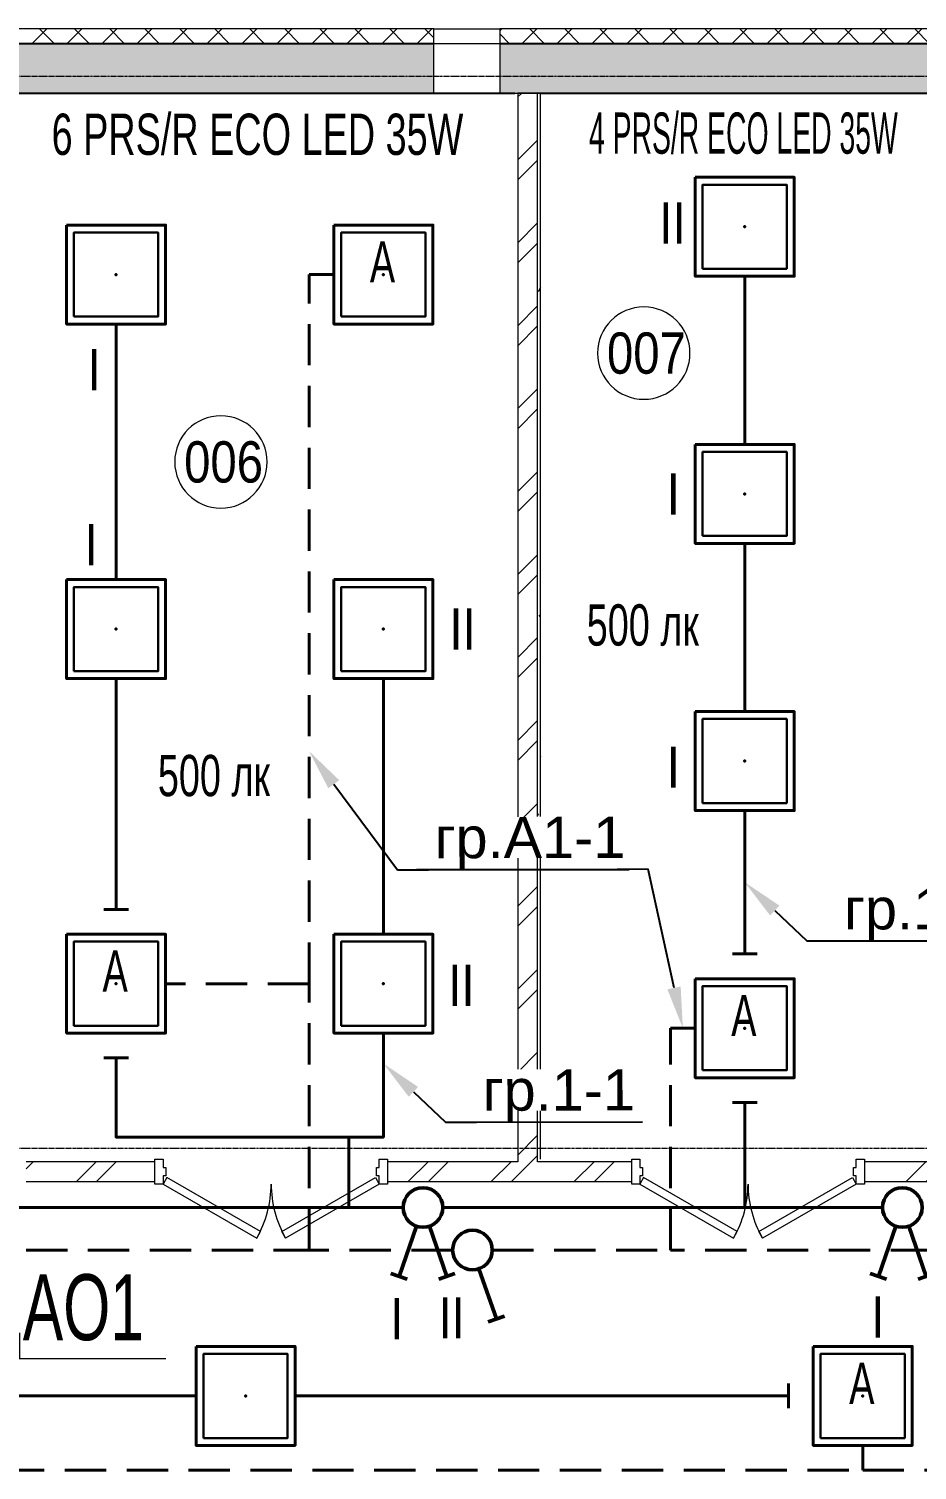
# Model space of a CAD drawing. Header units: metres. Extents: x -93142 to 227756, y -64772 to 286334.
# Drawn here: x 48279 to 53663, y -49236 to -40496 of the extents above; entities that cross this region are included whole.
import ezdxf
from ezdxf import colors
from ezdxf.entities.mleader import LeaderData, LeaderLine
from ezdxf.math import Vec2, Vec3

# ---------------------------------------------------------------- set-up
doc = ezdxf.new("R2010")
doc.units = ezdxf.units.M
for name, pattern in [('ADSK_Линия сетки', [21, 12, -3, 3, -3]), ('DASHED', [0.75, 0.5, -0.25]), ('HIDDEN2', [0.1875, 0.125, -0.0625]), ('Сверху_2_', [3.96875, 2.38125, -1.5875])]:
    doc.linetypes.add(name, pattern=pattern)
for name, color, linetype, lineweight in [('A-AREA-IDEN', 7, 'Continuous', 9), ('A-DOOR', 7, 'Continuous', 5), ('A-DOOR-FRAM', 7, 'Continuous', 13), ('A-FLOR', 7, 'Continuous', 5), ('A-GLAZ', 7, 'Continuous', 5), ('A-WALL', 7, 'Continuous', 5), ('A-WALL-PATT', 7, 'Continuous', 18), ('I-WALL', 7, 'Continuous', 5), ('nadpisi', 84, 'Continuous', 13), ('S-GRID', 7, 'Continuous', 9), ('ав осв', 1, 'HIDDEN2', 40), ('раб осв', 7, 'Continuous', 40), ('ЭЛ', 250, 'Continuous', 50), ('ЭЛ.освещ.', 150, 'Continuous', 50), ('ЭЛ.сети', 5, 'Continuous', 100)]:
    doc.layers.add(name, color=color, linetype=linetype, lineweight=lineweight)
doc.styles.add('Arial', font='ARIALN.TTF', dxfattribs={"width": 0.8, "height": 2.5})
doc.styles.add('GOST Common_I_1', font='ARIALN.TTF', dxfattribs={"height": 300})
doc.styles.add('ISOPEUR', font='ARIALN.TTF')
pattern_1 = [(45, (0, 0), (-251.4472, 251.4472), []), (45, (0, 381), (-251.4472, 251.4472), [])]
pattern_2 = [(0, (0, 0), (812.8, 203.2), [33.528, -576.072, 33.528, -576.072, -3251.2]), (0, (0, 0), (812.8, 203.2), [-1219.2, 33.528, -1185.672, 33.528, -576.072, -1422.4]), (0, (0, 0), (812.8, 203.2), [-3048, 33.528, -372.872, 33.528, -982.472]), (120, (304.8, 101.6), (-582.37636, 602.30545), [33.528, -576.072, 33.528, -576.072, -3251.2]), (120, (304.8, 101.6), (-582.37636, 602.30545), [-1219.2, 33.528, -1185.672, 33.528, -576.072, -1422.4]), (120, (304.8, 101.6), (-582.37636, 602.30545), [-3048, 33.528, -372.872, 33.528, -982.472]), (240, (406.4, 508), (-230.42364, -805.50545), [33.528, -576.072, 33.528, -576.072, -3251.2]), (240, (406.4, 508), (-230.42364, -805.50545), [-1219.2, 33.528, -1185.672, 33.528, -576.072, -1422.4]), (240, (406.4, 508), (-230.42364, -805.50545), [-3048, 33.528, -372.872, 33.528, -982.472])]

# ---------------------------------------------------------------- blocks, each defined once
blk = doc.blocks.new('Окно-Квадратный проем - 400 x 1000_в_-156022-Цокольный этаж')
at = {"layer": 'A-GLAZ', "lineweight": 20}
for p, q in [((-208.2, -150), (-208.2, 150)), ((191.8, 150), (191.8, -150))]:
    blk.add_line(p, q, dxfattribs=at)
at = {"layer": 'A-GLAZ', "linetype": 'Сверху_2_', "lineweight": 20}
for p, q in [((-208.2, 150), (191.8, 150)), ((191.8, -150), (-208.2, -150))]:
    blk.add_line(p, q, dxfattribs=at)
blk = doc.blocks.new('КДП АПК - КР_rvt-1-Цокольный этаж')
at = {"layer": 'A-WALL-PATT', "lineweight": 15}
h = blk.add_hatch(dxfattribs=at)
h.set_pattern_fill('FP_9', color=256, style=0, pattern_type=2)
h.set_pattern_definition([(45, (0, 0), (84.19025, 308.69666), [396.875, -79.375, 3.353, -76.022])])
h.paths.add_polyline_path([(56645.3, -40245.6), (56645.3, -39945.6), (54732.7, -39945.6), (54732.7, -40245.6)], flags=0)
h.paths.add_polyline_path([(54106.7, -40245.6), (54332.7, -40245.6), (54332.7, -39945.6), (51132.7, -39945.6), (51132.7, -40245.6)], flags=0)
h.paths.add_polyline_path([(50732.7, -40245.6), (50732.7, -39945.6), (47532.7, -39945.6), (47532.7, -40245.6), (50050.9, -40245.6)], flags=0)
h.paths.add_polyline_path([(47132.7, -40245.6), (47132.7, -39945.6), (44182.7, -39945.6), (44182.7, -40245.6), (45995.1, -40245.6)], flags=0)
h.paths.add_polyline_path([(43282.7, -40245.6), (43282.7, -39945.6), (40582.7, -39945.6), (40582.7, -40245.6), (41939.3, -40245.6)], flags=0)
h.paths.add_polyline_path([(39682.7, -40245.6), (39682.7, -39945.6), (37482.7, -39945.6), (37482.7, -40245.6), (37883.4, -40245.6)], flags=0)
h.paths.add_polyline_path([(36582.7, -40245.6), (36582.7, -39945.6), (33882.7, -39945.6), (33882.7, -40245.6)], flags=0)
h.paths.add_polyline_path([(32982.7, -40245.6), (32982.7, -39945.6), (32462.7, -39945.6), (32462.7, -40245.6)], flags=0)
at = {"layer": 'I-WALL', "lineweight": 15}
for p, q in [((50732.7, -39945.6), (47532.7, -39945.6)), ((50732.7, -40245.6), (50732.7, -39945.6)), ((50732.7, -39945.6), (51132.7, -39945.6)), ((54332.7, -39945.6), (51132.7, -39945.6)), ((51132.7, -39945.6), (51132.7, -40245.6)), ((47532.7, -40245.6), (50732.7, -40245.6)), ((51132.7, -40245.6), (50732.7, -40245.6)), ((51132.7, -40245.6), (54332.7, -40245.6))]:
    blk.add_line(p, q, dxfattribs=at)
at = {"lineweight": 15}
blk.add_blockref('Окно-Квадратный проем - 400 x 1000_в_-156022-Цокольный этаж', (50940.8, -40095.6), dxfattribs=at)
blk = doc.blocks.new('Дверь-ВНУТРЕННЯЯ - ДГ 21-14-1577430-Цокольный этаж')
at = {"layer": 'A-DOOR', "lineweight": 15}
for p, q in [((-632.5, -42.4), (-655, -81.3)), ((-655, -81.3), (-87.8, -408.8)), ((-65.3, -369.9), (-632.5, -42.4)), ((65.3, -369.9), (632.5, -42.4)), ((655, -81.3), (87.8, -408.8)), ((632.5, -42.4), (655, -81.3)), ((-87.8, -408.8), (-65.3, -369.9)), ((87.8, -408.8), (65.3, -369.9))]:
    blk.add_line(p, q, dxfattribs=at)
for centre, start, end in [((-655, -81.3), 330, 360), ((655, -81.3), 180, 210)]:
    blk.add_arc(centre, 655, start, end, dxfattribs=at)
at = {"layer": 'A-DOOR-FRAM', "lineweight": 15}
for p, q in [((-705, 68.6), (-655, 68.6)), ((-705, -81.3), (-705, 68.6)), ((-655, 68.6), (-655, 19.4)), ((-655, 19.4), (-639.1, 19.4)), ((-639.1, 19.4), (-639.1, -31.6)), ((639.1, 19.4), (655, 19.4)), ((639.1, -31.6), (639.1, 19.4)), ((655, 68.6), (705, 68.6)), ((655, 19.4), (655, 68.6)), ((705, 68.6), (705, -81.3)), ((-655, -81.3), (-705, -81.3)), ((-655, -31.6), (-655, -81.3)), ((-639.1, -31.6), (-655, -31.6)), ((655, -31.6), (639.1, -31.6)), ((655, -81.3), (655, -31.6)), ((705, -81.3), (655, -81.3))]:
    blk.add_line(p, q, dxfattribs=at)
blk = doc.blocks.new('ПСС_Марка_помещения - Имя_2_5мм-224473-Цокольный этаж')
at = {"layer": 'A-AREA-IDEN'}
for start, end in [(360, 180), (180, 360)]:
    blk.add_arc((-0.07, 0.04), 3.5, start, end, dxfattribs=at)
blk = doc.blocks.new('выкл. 1 клав. скрыт')
at = {"layer": 'ЭЛ.освещ.', "color": 0, "ltscale": 100}
for p, q in [((2902123, 2044848.8), (2902427.1, 2044743)), ((2902444.4, 2044793), (2902410.7, 2044695))]:
    blk.add_line(p, q, dxfattribs=at)
blk.add_circle((2902009.7, 2044888.3), 120, dxfattribs=at)
blk = doc.blocks.new('ARS.R UNI LED')
at = {"color": 5, "lineweight": 30, "ltscale": 100}
blk.add_lwpolyline([(2913222.7, 2072748.5), (2913732.7, 2072748.5), (2913732.7, 2073258.5), (2913222.7, 2073258.5)], close=True, dxfattribs=at)
at = {"color": 0, "lineweight": 40, "ltscale": 100}
blk.add_point((2913477.7, 2073003.5), dxfattribs=at)
at = {"layer": 'ЭЛ', "color": 5, "lineweight": 40, "ltscale": 10}
blk.add_lwpolyline([(2913177.7, 2073303.5), (2913777.7, 2073303.5), (2913777.7, 2072703.5), (2913177.7, 2072703.5)], close=True, dxfattribs=at)
blk = doc.blocks.new('_None')
blk = doc.blocks.new('выкл. 2 клав. скрыт.')
at = {"layer": 'ЭЛ.освещ.', "color": 0, "ltscale": 100}
for p, q in [((2902039.4, 2044041.8), (2902343.5, 2044147.6)), ((2902360.5, 2044098.7), (2902326.5, 2044196.6)), ((2902039.4, 2043963), (2902343.5, 2043857.2)), ((2902360.9, 2043907.2), (2902327.2, 2043809.2))]:
    blk.add_line(p, q, dxfattribs=at)
blk.add_circle((2901926.1, 2044002.4), 120, dxfattribs=at)

msp = doc.modelspace()

# ---------------------------------------------------------------- hatches: boundary and pattern name
at = {"layer": 'A-WALL-PATT', "lineweight": 5, "true_color": 0x787878}
h = msp.add_hatch(dxfattribs=at)
h.set_pattern_fill('FP_4', color=8, style=0, pattern_type=2)
h.set_pattern_definition([(45, (0, 0), (-106.06602, 106.06602), []), (135, (0, 0), (-106.06602, -106.06602), [])])
h.paths.add_polyline_path([(56645.3477, -40585.6443), (56645.3477, -40495.6443), (54732.6532, -40495.6443), (54732.6532, -40585.6443), (56641.5846, -40585.6443)], flags=0)
h.paths.add_polyline_path([(54106.7014, -40585.6443), (54332.6532, -40585.6443), (54332.6532, -40495.6443), (51132.6532, -40495.6443), (51132.6532, -40585.6443), (52078.7948, -40585.6443)], flags=0)
h.paths.add_polyline_path([(50732.6532, -40585.6443), (50732.6532, -40495.6443), (47532.6532, -40495.6443), (47532.6532, -40585.6443), (50050.8882, -40585.6443)], flags=0)
h.paths.add_polyline_path([(47132.6532, -40585.6443), (47132.6532, -40495.6443), (44182.6532, -40495.6443), (44182.6532, -40585.6443), (45995.0751, -40585.6443)], flags=0)
h.paths.add_polyline_path([(43282.6532, -40585.6443), (43282.6532, -40495.6443), (40582.6532, -40495.6443), (40582.6532, -40585.6443), (41939.2619, -40585.6443)], flags=0)
h.paths.add_polyline_path([(39682.6532, -40585.6443), (39682.6532, -40495.6443), (37482.6532, -40495.6443), (37482.6532, -40585.6443), (37883.4488, -40585.6443)], flags=0)
h.paths.add_polyline_path([(36582.6532, -40585.6443), (36582.6532, -40495.6443), (33882.6532, -40495.6443), (33882.6532, -40585.6443), (35855.5422, -40585.6443)], flags=0)
h.paths.add_polyline_path([(32462.6532, -40585.6443), (32982.6532, -40585.6443), (32982.6532, -40495.6443), (32462.6532, -40495.6443)], flags=0)
at = {"layer": 'A-WALL-PATT', "lineweight": 5}
h = msp.add_hatch(dxfattribs=at)
h.set_pattern_fill('FP_2', color=256, style=0, pattern_type=2)
h.set_pattern_definition(pattern_2)
h.paths.add_polyline_path([(48022.9817, -40888.6443), (51224.6532, -40888.6443), (51224.6532, -40885.6443), (47997.6532, -40885.6443), (47997.6532, -40888.6443), (48000.6532, -40888.6443)], flags=0)
h = msp.add_hatch(dxfattribs=at)
h.set_pattern_fill('FP_1', color=256, style=0, pattern_type=2)
h.set_pattern_definition(pattern_1)
h.paths.add_polyline_path([(51362.6532, -47365.6443), (51362.6532, -40885.6443), (51242.6532, -40885.6443), (51242.6532, -47365.6443)], flags=0)
h = msp.add_hatch(dxfattribs=at)
h.set_pattern_fill('FP_2', color=256, style=0, pattern_type=2)
h.set_pattern_definition(pattern_2)
h.paths.add_polyline_path([(51377.6532, -47365.6443), (51377.6532, -40885.6443), (51362.6532, -40885.6443), (51362.6532, -47365.6443)], flags=0)
h = msp.add_hatch(dxfattribs=at)
h.set_pattern_fill('FP_2', color=256, style=0, pattern_type=2)
h.set_pattern_definition(pattern_2)
h.paths.add_polyline_path([(53844.6532, -40888.6443), (53844.6532, -40885.6443), (51377.6532, -40885.6443), (51377.6532, -40888.6443), (52078.7948, -40888.6443)], flags=0)
h = msp.add_hatch(dxfattribs=at)
h.set_pattern_fill('FP_2', color=256, style=0, pattern_type=2)
h.set_pattern_definition(pattern_2)
h.paths.add_polyline_path([(51380.6532, -47350.6443), (51380.6532, -40888.6443), (51377.6532, -40888.6443), (51377.6532, -47350.6443)], flags=0)
h = msp.add_hatch(dxfattribs=at)
h.set_pattern_fill('FP_1', color=256, style=0, pattern_type=2)
h.set_pattern_definition(pattern_1)
h.paths.add_polyline_path([(53862.6532, -47485.6443), (53862.6532, -47365.6443), (53342.6532, -47365.6443), (53342.6532, -47485.6443)], flags=0)
h.paths.add_polyline_path([(51932.6532, -47485.6443), (51932.6532, -47365.6443), (50452.6532, -47365.6443), (50452.6532, -47485.6443)], flags=0)
h.paths.add_polyline_path([(49042.6532, -47485.6443), (49042.6532, -47365.6443), (48262.6532, -47365.6443), (48262.6532, -47485.6443)], flags=0)

# ---------------------------------------------------------------- linework, layer by layer
at = {"layer": 'A-FLOR'}
msp.add_line((51224.6532, -40885.6443), (51242.6532, -40885.6443), dxfattribs=at)
at = {"layer": 'A-WALL', "lineweight": 18}
for p, q in [((51224.6532, -40885.6443), (44182.6532, -40885.6443)), ((48000.6532, -40888.6443), (51224.6532, -40888.6443)), ((56645.3477, -40885.6443), (51242.6532, -40885.6443)), ((51380.6532, -40888.6443), (53844.6532, -40888.6443)), ((51380.6532, -47347.6443), (51380.6532, -40888.6443))]:
    msp.add_line(p, q, dxfattribs=at)
at = {"layer": 'A-WALL'}
for p, q in [((51242.6532, -40885.6443), (51242.6532, -47365.6443)), ((51362.6532, -47365.6443), (51362.6532, -40885.6443)), ((51377.6532, -40885.6443), (51377.6532, -47350.6443)), ((49042.6532, -47365.6443), (48262.6532, -47365.6443)), ((51242.6532, -47365.6443), (50452.6532, -47365.6443)), ((51932.6532, -47365.6443), (51362.6532, -47365.6443)), ((53862.6532, -47365.6443), (53342.6532, -47365.6443)), ((48262.6532, -47485.6443), (49042.6532, -47485.6443)), ((50452.6532, -47485.6443), (51932.6532, -47485.6443)), ((53342.6532, -47485.6443), (53862.6532, -47485.6443))]:
    msp.add_line(p, q, dxfattribs=at)
at = {"layer": 'I-WALL', "lineweight": 18}
for p, q in [((50732.6532, -40495.6443), (47532.6532, -40495.6443)), ((50732.6532, -40585.6443), (50732.6532, -40495.6443)), ((54332.6532, -40495.6443), (51132.6532, -40495.6443)), ((51132.6532, -40495.6443), (51132.6532, -40585.6443)), ((47532.6532, -40585.6443), (50732.6532, -40585.6443)), ((51132.6532, -40585.6443), (54332.6532, -40585.6443))]:
    msp.add_line(p, q, dxfattribs=at)
at = {"layer": 'I-WALL'}
for p, q in [((50732.6532, -40495.6443), (51132.6532, -40495.6443)), ((51132.6532, -40585.6443), (50732.6532, -40585.6443))]:
    msp.add_line(p, q, dxfattribs=at)
at = {"layer": 'S-GRID', "linetype": 'ADSK_Линия сетки'}
for p, q in [((94527.9128, -40785.6443), (29247.2594, -40785.6443)), ((94527.9128, -47285.6443), (28964.2024, -47285.6443))]:
    msp.add_line(p, q, dxfattribs=at)
at = {"layer": 'ав осв', "linetype": 'DASHED', "lineweight": 40, "ltscale": 500}
for points in [[(49977.6532, -46285.6443), (49977.6532, -46285.6443), (49977.6532, -46285.6443), (49977.6532, -41985.6443), (50127.6532, -41985.6443)], [(50847.6532, -47900.6443), (49977.6532, -47900.6443), (49977.6532, -47900.6443), (49977.6532, -46285.6443), (49977.6532, -46285.6443), (49977.6532, -46285.6443), (49977.6532, -46285.6443), (49977.6532, -46285.6443), (49107.6532, -46285.6443)], [(53752.6532, -47900.6443), (52167.6568, -47900.6443), (52167.6568, -47900.6443), (52167.6568, -46555.6417), (52317.6568, -46555.6417)], [(46387.6532, -47900.6443), (49977.6532, -47900.6443)], [(51087.6532, -47900.6443), (52167.6568, -47900.6443)], [(38372.6532, -49085.6443), (38372.6532, -49235.6443), (53332.6459, -49235.6443), (53332.6459, -49085.6495), (53332.6459, -49235.6443), (68292.6459, -49235.6443), (68292.6459, -49085.6495), (68292.6459, -49235.6443), (83252.635, -49235.6443), (83252.635, -49085.6573)]]:
    msp.add_lwpolyline(points, dxfattribs=at)
at = {"layer": 'раб осв'}
for points in [[(52617.6532, -43015.6443), (52617.6532, -41995.6469)], [(48807.6532, -43835.6443), (48807.6532, -42285.6443)], [(52617.6605, -44635.6417), (52617.6605, -43615.6443)], [(48807.6532, -45835.6443), (48807.6532, -44435.6443)], [(50427.6532, -45985.6443), (50427.6532, -44435.6443)], [(52617.6605, -46105.6391), (52617.6605, -45235.6417)], [(48882.6532, -45835.6443), (48732.6532, -45835.6443)], [(52692.6605, -46105.6391), (52542.6605, -46105.6391)], [(50217.6532, -47215.6443), (50427.6532, -47215.6443), (50427.6532, -46585.6443)], [(48882.6532, -46735.6443), (48732.6532, -46735.6443)], [(50547.6532, -47642.915), (50217.6532, -47642.915), (50217.6532, -47642.915), (50217.6532, -47215.6443), (50217.6532, -47215.6443), (48807.6532, -47215.6443), (48807.6532, -46735.6443)], [(52692.6605, -47005.6391), (52542.6605, -47005.6391)], [(53452.6532, -47642.915), (52617.6605, -47642.915), (52617.6605, -47005.6391)], [(46087.6532, -47642.915), (50217.6532, -47642.915)], [(50787.6532, -47642.915), (52617.6605, -47642.915)], [(52882.6459, -48710.6495), (52882.6459, -48860.6495)], [(46152.6495, -48785.6469), (49292.6495, -48785.6469)], [(49892.6495, -48785.6469), (52882.6459, -48785.6495)]]:
    msp.add_lwpolyline(points, dxfattribs=at)

# ---------------------------------------------------------------- block references
at = {"lineweight": 5}
msp.add_blockref('КДП АПК - КР_rvt-1-Цокольный этаж', (0, -640), dxfattribs=at)
at = {"layer": 'A-AREA-IDEN', "xscale": 80, "yscale": 80, "zscale": 80}
for p in [(52011.4344, -42465.2646), (49448.8691, -43125.2344)]:
    msp.add_blockref('ПСС_Марка_помещения - Имя_2_5мм-224473-Цокольный этаж', p, dxfattribs=at)
at = {"layer": 'A-DOOR'}
for p in [(49747.6532, -47419.2943), (52637.6532, -47419.2943)]:
    msp.add_blockref('Дверь-ВНУТРЕННЯЯ - ДГ 21-14-1577430-Цокольный этаж', p, dxfattribs=at)
at = {"layer": 'раб осв', "color": 0, "lineweight": 40, "ltscale": 100}
for p in [(-2860860.0555, -2114699.196), (-2864670.0519, -2114989.1934), (-2863050.0519, -2114989.1934), (-2860860.0519, -2116319.1934), (-2864670.0519, -2117139.1934), (-2863050.0519, -2117139.1934), (-2860860.0482, -2117939.1908), (-2864670.0519, -2119289.1934), (-2863050.0519, -2119289.1934), (-2860860.0482, -2119559.1908), (-2863885.0555, -2121789.196), (-2860145.0592, -2121789.1986)]:
    msp.add_blockref('ARS.R UNI LED', p, dxfattribs=at)
at = {"layer": 'раб осв', "color": 0, "lineweight": 40, "ltscale": 100, "xscale": -1, "rotation": 90}
for name, p in [('выкл. 2 клав. скрыт.', (2094670.06, 2854283.1816)), ('выкл. 2 клав. скрыт.', (2097575.06, 2854283.1816)), ('выкл. 1 клав. скрыт', (2095855.907, 2854109.0152))]:
    msp.add_blockref(name, p, dxfattribs=at)

# ---------------------------------------------------------------- texts
at = {"layer": 'A-AREA-IDEN', "char_height": 250, "width": 634.9365, "attachment_point": 1, "style": 'GOST Common_I_1'}
for s, insert in [('007', (51782.938, -42336.8046)), ('006', (49220.3727, -42996.7744))]:
    msp.add_mtext(s, dxfattribs=dict(at, insert=insert))
at = {"layer": 'nadpisi', "color": 7, "char_height": 250, "style": 'Arial'}
for s, insert, width, attachment_point in [('{\\W0.6;4 PRS/R ECO LED 35W}', (52609.4385, -41129.6591), 4381.630306, 5), ('6 PRS/R ECO LED 35W', (49664.6667, -41136.8466), 4381.630306, 5), ('{\\W1;II}', (52100.4343, -41548.1287), 1402.065175, 1), ('{\\C1;А}', (50422.1917, -41908.3825), 226.187696, 5), ('{\\W1;I}', (48635.4732, -42437.6703), 1402.065175, 1), ('{\\W1;I}', (52145.2239, -43191.2599), 1402.065175, 1), ('{\\W1;I}', (48617.4407, -43499.0097), 1402.065175, 1), ('{\\W1;II}', (50828.1088, -44010.4424), 1402.065175, 1), ('500 лк', (51660.0889, -43985.5702), 1402.065175, 1), ('500 лк', (49061.051, -44898.5449), 1402.065175, 1), ('{\\W1;I}', (52145.2239, -44848.0551), 1402.065175, 1), ('{\\C1;А}', (48802.1917, -46208.3825), 226.187696, 5), ('{\\C1;А}', (52612.199, -46478.3773), 226.187696, 5), ('{\\W1;I}', (50469.1048, -48192.1003), 1402.065175, 1), ('{\\W1;II}', (50761.6678, -48187.0702), 1402.065175, 1), ('{\\W1;I}', (53385.1649, -48181.5741), 1402.065175, 1), ('{\\C1;А}', (53327.1881, -48708.3851), 226.187696, 5)]:
    msp.add_mtext(s, dxfattribs=dict(at, insert=insert, width=width, attachment_point=attachment_point))

# ---------------------------------------------------------------- leaders
at = {"layer": 'nadpisi', "color": 7}
ml = msp.add_multileader_mtext('Standard', dxfattribs=at)
ml.set_content('ЩАО1', color=7, style='Arial')
ml.set_leader_properties(color=7, linetype='Continuous', lineweight=15)
ml.set_arrow_properties(name='NONE')
ml.build(insert=Vec2(0, 0))
ml.multileader.update_dxf_attribs({"has_dogleg": 0, "text_left_attachment_type": 6, "text_right_attachment_type": 6, "dogleg_length": 0, "arrow_head_size": 250})
ctx = ml.context
ctx.base_point, ctx.char_height, ctx.arrow_head_size, ctx.plane_origin = Vec3(47837.5554, -48558.3694), 400, 250, Vec3(46672.8025, -52458.8426)
ctx.left_attachment, ctx.right_attachment, ctx.text_align_type = 6, 6, 1
notes = []
notes.append((ctx, [(0, (1, 1, 0), (47837.5554, -48558.3694), (1, 0), 0, [(0, [(47397.6532, -47170.6443)], 0, [])])]))
ctx.mtext.insert, ctx.mtext.alignment, ctx.mtext.flow_direction = Vec3(48437.7546, -48047.3189), 2, 5
for ctx, leaders in notes:
    for number, flags, end, landing, length, lines in leaders:
        leader = LeaderData()
        leader.index, (leader.has_last_leader_line, leader.has_dogleg_vector, leader.attachment_direction) = number, flags
        leader.last_leader_point, leader.dogleg_vector, leader.dogleg_length = Vec3(end), Vec3(landing), length
        for number, points, colour, breaks in lines:
            line = LeaderLine()
            line.index, line.vertices, line.color, line.breaks = number, Vec3.list(points), colors.encode_raw_color(colour), breaks
            leader.lines.append(line)
        ctx.leaders.append(leader)

# ---------------------------------------------------------------- next in the draw order: leaders
at = {"layer": 'ЭЛ.сети', "color": 0, "lineweight": 5}
ml = msp.add_multileader_mtext('Standard', dxfattribs=at)
ml.set_content('{\\fArial|b0|i0|c204|p34;\\C1;гр.А1-1}', style='ISOPEUR')
ml.set_leader_properties(color=1)
ml.build(insert=Vec2(0, 0))
ml.multileader.update_dxf_attribs({"text_left_attachment_type": 6, "text_right_attachment_type": 6, "dogleg_length": 100, "arrow_head_size": 250})
ctx = ml.context
ctx.base_point, ctx.char_height, ctx.arrow_head_size, ctx.landing_gap_size, ctx.plane_origin, ctx.plane_x_axis, ctx.plane_y_axis = Vec3(50700.913, -45594.466), 250, 250, 37.4122, Vec3(-14263.0813, -3351.0741), Vec3(0.999998436, 0.001768603), Vec3(-0.001768603, 0.999998436)
ctx.left_attachment, ctx.right_attachment = 6, 6
notes = []
notes.append((ctx, [(0, (1, 1, 0), (50513.8524, -45594.7968), (0.999998436, 0.001768603), 187.0608, [(0, [(49977.6532, -44875.7806)], 0, [])])]))
ctx.mtext.insert, ctx.mtext.text_direction, ctx.mtext.rotation, ctx.mtext.line_spacing_factor, ctx.mtext.flow_direction = Vec3(50737.7602, -45274.9937), Vec3(0.999998436, 0.001768603), 0.001768604, 0.8, 5
ctx.mtext.has_bg_fill, ctx.mtext.bg_color, ctx.mtext.bg_scale_factor, ctx.mtext.bg_transparency, ctx.mtext.use_window_bg_color = 1, -1073741824, 1, 0, 1
ml = msp.add_multileader_mtext('Standard', dxfattribs=at)
ml.set_content('{\\fArial|b0|i0|c204|p34;гр.1-2}', style='ISOPEUR')
ml.set_leader_properties()
ml.build(insert=Vec2(0, 0))
ml.multileader.update_dxf_attribs({"text_left_attachment_type": 6, "text_right_attachment_type": 6, "dogleg_length": 100, "arrow_head_size": 250})
ctx = ml.context
ctx.base_point, ctx.char_height, ctx.arrow_head_size, ctx.landing_gap_size, ctx.plane_origin, ctx.plane_x_axis, ctx.plane_y_axis = Vec3(53182.0814, -46026.1543), 250, 250, 37.4122, Vec3(-10405.493, -3134.5733), Vec3(0.999998436, 0.001768603), Vec3(-0.001768603, 0.999998436)
ctx.left_attachment, ctx.right_attachment = 6, 6
notes.append((ctx, [(0, (1, 1, 0), (52995.0209, -46026.4852), (0.999998436, 0.001768603), 187.0608, [(0, [(52617.6605, -45670.6404)], 0, [])])]))
ctx.mtext.insert, ctx.mtext.text_direction, ctx.mtext.rotation, ctx.mtext.line_spacing_factor, ctx.mtext.flow_direction = Vec3(53218.9286, -45706.6821), Vec3(0.999998436, 0.001768603), 0.001768604, 0.8, 5
ctx.mtext.has_bg_fill, ctx.mtext.bg_color, ctx.mtext.bg_scale_factor, ctx.mtext.bg_transparency, ctx.mtext.use_window_bg_color = 1, -1073741824, 1, 0, 1
ml = msp.add_multileader_mtext('Standard', dxfattribs=at)
ml.set_content('{\\fArial|b0|i0|c204|p34;гр.1-1}', style='ISOPEUR')
ml.set_leader_properties()
ml.build(insert=Vec2(0, 0))
ml.multileader.update_dxf_attribs({"text_left_attachment_type": 6, "text_right_attachment_type": 6, "dogleg_length": 100, "arrow_head_size": 250})
ctx = ml.context
ctx.base_point, ctx.char_height, ctx.arrow_head_size, ctx.landing_gap_size, ctx.plane_origin, ctx.plane_x_axis, ctx.plane_y_axis = Vec3(50992.0741, -47125.3865), 250, 250, 37.4122, Vec3(-12595.5003, -4233.8055), Vec3(0.999998436, 0.001768603), Vec3(-0.001768603, 0.999998436)
ctx.left_attachment, ctx.right_attachment = 6, 6
notes.append((ctx, [(0, (1, 1, 0), (50805.0136, -47125.7173), (0.999998436, 0.001768603), 187.0608, [(0, [(50427.6532, -46769.8726)], 0, [])])]))
ctx.mtext.insert, ctx.mtext.text_direction, ctx.mtext.rotation, ctx.mtext.line_spacing_factor, ctx.mtext.flow_direction = Vec3(51028.9213, -46805.9143), Vec3(0.999998436, 0.001768603), 0.001768604, 0.8, 5
ctx.mtext.has_bg_fill, ctx.mtext.bg_color, ctx.mtext.bg_scale_factor, ctx.mtext.bg_transparency, ctx.mtext.use_window_bg_color = 1, -1073741824, 1, 0, 1
for ctx, leaders in notes:
    for number, flags, end, landing, length, lines in leaders:
        leader = LeaderData()
        leader.index, (leader.has_last_leader_line, leader.has_dogleg_vector, leader.attachment_direction) = number, flags
        leader.last_leader_point, leader.dogleg_vector, leader.dogleg_length = Vec3(end), Vec3(landing), length
        for number, points, colour, breaks in lines:
            line = LeaderLine()
            line.index, line.vertices, line.color, line.breaks = number, Vec3.list(points), colors.encode_raw_color(colour), breaks
            leader.lines.append(line)
        ctx.leaders.append(leader)

# ---------------------------------------------------------------- next in the draw order: leaders
ml = msp.add_multileader_mtext('Standard', dxfattribs=at)
ml.set_content('{\\fArial|b0|i0|c204|p34;\\C1;гр.А1-1}', style='ISOPEUR')
ml.set_leader_properties(color=1)
ml.build(insert=Vec2(0, 0))
ml.multileader.update_dxf_attribs({"text_left_attachment_type": 6, "text_right_attachment_type": 6, "dogleg_length": 100, "arrow_head_size": 250})
ctx = ml.context
ctx.base_point, ctx.char_height, ctx.arrow_head_size, ctx.landing_gap_size, ctx.plane_origin, ctx.plane_x_axis, ctx.plane_y_axis = Vec3(50700.913, -45594.466), 250, 250, 37.4122, Vec3(-14263.0813, -3351.0741), Vec3(0.999998436, 0.001768603), Vec3(-0.001768603, 0.999998436)
ctx.left_attachment, ctx.right_attachment = 6, 6
notes = []
notes.append((ctx, [(1, (1, 1, 0), (52031.8615, -45592.112), (-0.999998436, -0.001768603), 187.0608, [(0, [(52242.6568, -46555.6417)], 0, [])])]))
ctx.mtext.insert, ctx.mtext.text_direction, ctx.mtext.rotation, ctx.mtext.line_spacing_factor, ctx.mtext.flow_direction = Vec3(50737.7602, -45274.9937), Vec3(0.999998436, 0.001768603), 0.001768604, 0.8, 5
ctx.mtext.has_bg_fill, ctx.mtext.bg_color, ctx.mtext.bg_scale_factor, ctx.mtext.bg_transparency, ctx.mtext.use_window_bg_color = 1, -1073741824, 1, 0, 1
for ctx, leaders in notes:
    for number, flags, end, landing, length, lines in leaders:
        leader = LeaderData()
        leader.index, (leader.has_last_leader_line, leader.has_dogleg_vector, leader.attachment_direction) = number, flags
        leader.last_leader_point, leader.dogleg_vector, leader.dogleg_length = Vec3(end), Vec3(landing), length
        for number, points, colour, breaks in lines:
            line = LeaderLine()
            line.index, line.vertices, line.color, line.breaks = number, Vec3.list(points), colors.encode_raw_color(colour), breaks
            leader.lines.append(line)
        ctx.leaders.append(leader)

# ---------------------------------------------------------------- next in the draw order: texts
at = {"layer": 'nadpisi', "color": 7, "insert": (50821.2704, -46170.4774), "char_height": 250, "width": 1402.065175, "attachment_point": 1, "style": 'Arial'}
msp.add_mtext('{\\W1;II}', dxfattribs=at)

doc.saveas('drawing.dxf')
